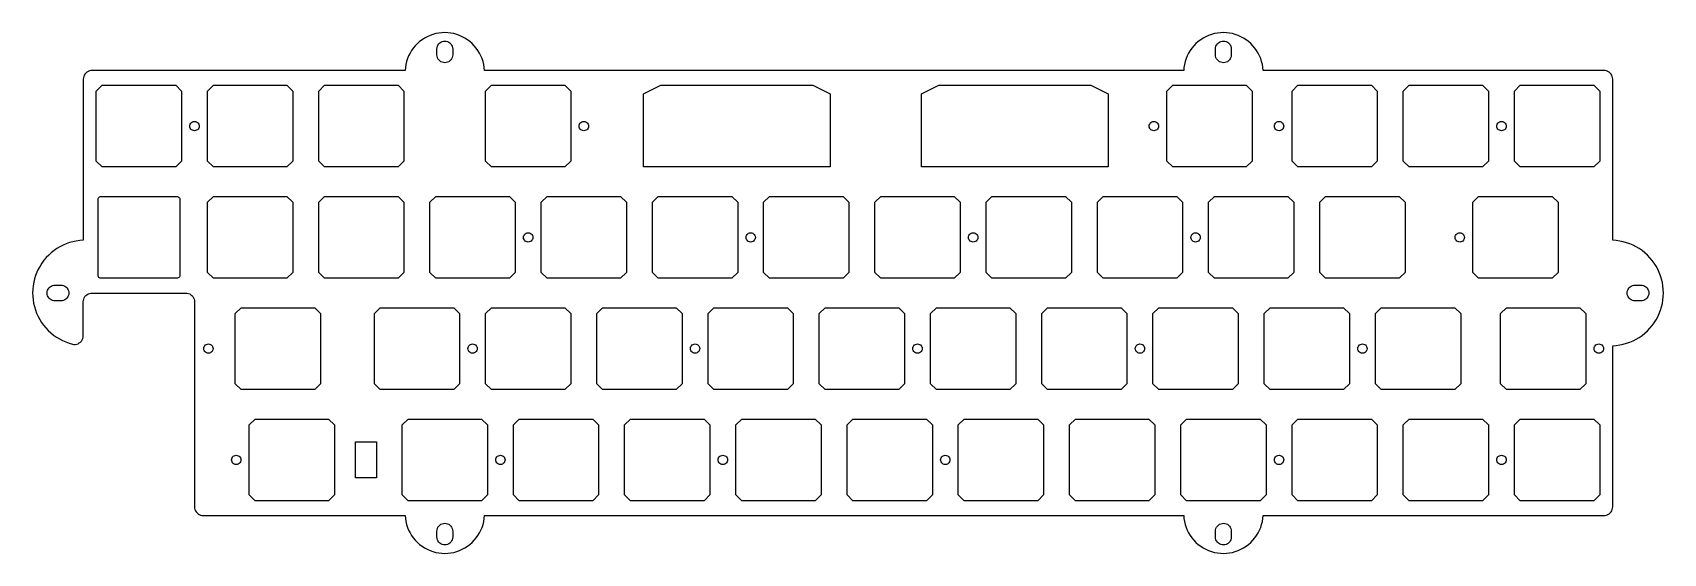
# Model space of a CAD drawing. Header units: millimetres. Extents: x -288 to -9, y 36 to 125.
import ezdxf

# ---------------------------------------------------------------- set-up
doc = ezdxf.new("R2010")
doc.units = ezdxf.units.MM
doc.layers.get('0').update_dxf_attribs({"linetype": 'CONTINUOUS'})

msp = doc.modelspace()

# ---------------------------------------------------------------- linework, layer by layer
for points in [[(-218.519748, 35.66753), (-218.005125, 35.608474), (-217.4875, 35.58875), (-216.969875, 35.608474), (-216.455252, 35.66753), (-215.946616, 35.765576), (-215.446915, 35.902044), (-214.959048, 36.076143), (-214.485844, 36.286862), (-214.030048, 36.532979), (-213.594302, 36.813068), (-213.181133, 37.125504), (-212.792939, 37.468475), (-212.431968, 37.839992), (-212.100317, 38.237901), (-211.799906, 38.659893), (-211.532479, 39.103523), (-211.299587, 39.566217), (-211.10258, 40.045292), (-210.9426, 40.537969), (-210.820576, 41.041391), (-210.737215, 41.55264), (-210.693, 42.06875), (-90.932, 42.06875), (-90.887785, 41.55264), (-90.804424, 41.041391), (-90.6824, 40.537969), (-90.52242, 40.045292), (-90.325413, 39.566217), (-90.092521, 39.103523), (-89.825094, 38.659893), (-89.524683, 38.237901), (-89.193032, 37.839992), (-88.832061, 37.468475), (-88.443867, 37.125504), (-88.030698, 36.813068), (-87.594952, 36.532979), (-87.139156, 36.286862), (-86.665952, 36.076143), (-86.178085, 35.902044), (-85.678384, 35.765576), (-85.169748, 35.66753), (-84.655125, 35.608474), (-84.1375, 35.58875), (-83.619875, 35.608474), (-83.105252, 35.66753), (-82.596616, 35.765576), (-82.096915, 35.902044), (-81.609048, 36.076143), (-81.135844, 36.286862), (-80.680048, 36.532979), (-80.244302, 36.813068), (-79.831133, 37.125504), (-79.442939, 37.468475), (-79.081968, 37.839992), (-78.750317, 38.237901), (-78.449906, 38.659893), (-78.182479, 39.103523), (-77.949587, 39.566217), (-77.75258, 40.045292), (-77.5926, 40.537969), (-77.470576, 41.041391), (-77.387215, 41.55264), (-77.343, 42.06875), (-18.9625, 42.06875), (-18.727848, 42.087217), (-18.498975, 42.142165), (-18.281514, 42.23224), (-18.080822, 42.355225), (-17.90184, 42.50809), (-17.748975, 42.687072), (-17.62599, 42.887764), (-17.535915, 43.105225), (-17.480967, 43.334098), (-17.4625, 43.56875), (-17.4625, 71.13905), (-16.86266, 71.182941), (-16.267069, 71.266635), (-15.678363, 71.389761), (-15.099151, 71.551774), (-14.531999, 71.751955), (-13.979419, 71.989419), (-13.443858, 72.263114), (-12.927689, 72.571826), (-12.433198, 72.914189), (-11.962575, 73.288687), (-11.517905, 73.69366), (-11.101158, 74.127314), (-10.71418, 74.587729), (-10.358684, 75.072865), (-10.036246, 75.580573), (-9.748294, 76.108605), (-9.496103, 76.654622), (-9.28079, 77.216204), (-9.103309, 77.790864), (-8.964447, 78.376058), (-8.864818, 78.969192), (-8.804863, 79.56764), (-8.784849, 80.16875), (-8.804863, 80.76986), (-8.864818, 81.368308), (-8.964447, 81.961442), (-9.103309, 82.546636), (-9.28079, 83.121296), (-9.496103, 83.682878), (-9.748294, 84.228895), (-10.036246, 84.756927), (-10.358684, 85.264635), (-10.71418, 85.749771), (-11.101158, 86.210186), (-11.517905, 86.64384), (-11.962575, 87.048813), (-12.433198, 87.423311), (-12.927689, 87.765674), (-13.443858, 88.074386), (-13.979419, 88.348081), (-14.531999, 88.585545), (-15.099151, 88.785726), (-15.678363, 88.947739), (-16.267069, 89.070865), (-16.86266, 89.154559), (-17.4625, 89.19845), (-17.4625, 116.76875), (-17.480975, 117.003396), (-17.535928, 117.232264), (-17.626006, 117.449717), (-17.748992, 117.650402), (-17.901858, 117.829378), (-18.080838, 117.982237), (-18.281528, 118.105217), (-18.498984, 118.195288), (-18.727853, 118.250233), (-18.9625, 118.26875), (-77.343, 118.26875), (-77.387215, 118.78486), (-77.470576, 119.296109), (-77.5926, 119.799531), (-77.75258, 120.292208), (-77.949587, 120.771283), (-78.182479, 121.233977), (-78.449906, 121.677607), (-78.750317, 122.099599), (-79.081968, 122.497508), (-79.442939, 122.869025), (-79.831133, 123.211996), (-80.244302, 123.524432), (-80.680048, 123.804521), (-81.135844, 124.050638), (-81.609048, 124.261357), (-82.096915, 124.435456), (-82.596616, 124.571924), (-83.105252, 124.66997), (-83.619875, 124.729026), (-84.1375, 124.74875), (-84.655125, 124.729026), (-85.169748, 124.66997), (-85.678384, 124.571924), (-86.178085, 124.435456), (-86.665952, 124.261357), (-87.139156, 124.050638), (-87.594952, 123.804521), (-88.030698, 123.524432), (-88.443867, 123.211996), (-88.832061, 122.869025), (-89.193032, 122.497508), (-89.524683, 122.099599), (-89.825094, 121.677607), (-90.092521, 121.233977), (-90.325413, 120.771283), (-90.52242, 120.292208), (-90.6824, 119.799531), (-90.804424, 119.296109), (-90.887785, 118.78486), (-90.932, 118.26875), (-210.693, 118.26875), (-210.737215, 118.78486), (-210.820576, 119.296109), (-210.9426, 119.799531), (-211.10258, 120.292208), (-211.299587, 120.771283), (-211.532479, 121.233977), (-211.799906, 121.677607), (-212.100317, 122.099599), (-212.431968, 122.497508), (-212.792939, 122.869025), (-213.181133, 123.211996), (-213.594302, 123.524432), (-214.030048, 123.804521), (-214.485844, 124.050638), (-214.959048, 124.261357), (-215.446915, 124.435456), (-215.946616, 124.571924), (-216.455252, 124.66997), (-216.969875, 124.729026), (-217.4875, 124.74875), (-218.005125, 124.729026), (-218.519748, 124.66997), (-219.028384, 124.571924), (-219.528085, 124.435456), (-220.015952, 124.261357), (-220.489156, 124.050638), (-220.944952, 123.804521), (-221.380698, 123.524432), (-221.793867, 123.211996), (-222.182061, 122.869025), (-222.543032, 122.497508), (-222.874683, 122.099599), (-223.175094, 121.677607), (-223.442521, 121.233977), (-223.675413, 120.771283), (-223.87242, 120.292208), (-224.0324, 119.799531), (-224.154424, 119.296109), (-224.237785, 118.78486), (-224.282, 118.26875), (-277.9, 118.26875), (-278.134655, 118.250283), (-278.363531, 118.195335), (-278.580995, 118.105261), (-278.781691, 117.982278), (-278.960678, 117.829413), (-279.113548, 117.650432), (-279.236538, 117.44974), (-279.32662, 117.232279), (-279.381575, 117.003404), (-279.4, 116.76875), (-279.4, 89.19845), (-279.997793, 89.154777), (-280.591376, 89.071572), (-281.178137, 88.949202), (-281.755496, 88.788204), (-282.320912, 88.589286), (-282.871899, 88.353325), (-283.406031, 88.081357), (-283.920959, 87.77458), (-284.414419, 87.434342), (-284.884238, 87.062142), (-285.328351, 86.659615), (-285.744803, 86.228534), (-286.131763, 85.770793), (-286.487527, 85.288409), (-286.810532, 84.783501), (-287.099355, 84.258292), (-287.352727, 83.715092), (-287.569532, 83.15629), (-287.748818, 82.584346), (-287.889794, 82.001774), (-287.991842, 81.411139), (-288.054511, 80.815038), (-288.077527, 80.216094), (-288.060788, 79.616942), (-288.004368, 79.020217), (-287.908515, 78.428545), (-287.77365, 77.844529), (-287.600367, 77.270737), (-287.389429, 76.709695), (-287.141763, 76.16387), (-286.858458, 75.635663), (-286.540762, 75.127399), (-286.190071, 74.641313), (-285.807929, 74.179543), (-285.396017, 73.744122), (-284.956146, 73.336964), (-284.490252, 72.959861), (-284.000385, 72.614472), (-283.488699, 72.302316), (-282.957446, 72.024767), (-282.408962, 71.783045), (-281.845661, 71.578214), (-281.270021, 71.411175), (-281.025546, 71.370083), (-280.777641, 71.369819), (-280.533079, 71.410389), (-280.298539, 71.490687), (-280.080428, 71.608519), (-279.884703, 71.760666), (-279.716711, 71.942971), (-279.58104, 72.150457), (-279.481397, 72.377454), (-279.420502, 72.617764), (-279.4, 72.864821), (-279.4, 78.66875), (-279.381525, 78.903396), (-279.326572, 79.132264), (-279.236494, 79.349717), (-279.113508, 79.550402), (-278.960642, 79.729378), (-278.781662, 79.882237), (-278.580972, 80.005217), (-278.363516, 80.095288), (-278.134647, 80.150233), (-277.9, 80.16875), (-261.85, 80.16875), (-261.615345, 80.150283), (-261.386469, 80.095335), (-261.169005, 80.005261), (-260.968309, 79.882278), (-260.789322, 79.729413), (-260.636452, 79.550432), (-260.513462, 79.34974), (-260.42338, 79.132279), (-260.368425, 78.903404), (-260.35, 78.66875), (-260.35, 43.56875), (-260.331525, 43.334104), (-260.276572, 43.105236), (-260.186494, 42.887783), (-260.063508, 42.687098), (-259.910642, 42.508122), (-259.731662, 42.355263), (-259.530972, 42.232283), (-259.313516, 42.142212), (-259.084647, 42.087267), (-258.85, 42.06875), (-224.282, 42.06875), (-224.237785, 41.55264), (-224.154424, 41.041391), (-224.0324, 40.537969), (-223.87242, 40.045292), (-223.675413, 39.566217), (-223.442521, 39.103523), (-223.175094, 38.659893), (-222.874683, 38.237901), (-222.543032, 37.839992), (-222.182061, 37.468475), (-221.793867, 37.125504), (-221.380698, 36.813068), (-220.944952, 36.532979), (-220.489156, 36.286862), (-220.015952, 36.076143), (-219.528085, 35.902044), (-219.028384, 35.765576)], [(-218.81699, 122.178175), (-218.756085, 122.405477), (-218.656634, 122.61875), (-218.52166, 122.811513), (-218.355263, 122.97791), (-218.1625, 123.112884), (-217.949227, 123.212335), (-217.721925, 123.27324), (-217.4875, 123.29375), (-217.253075, 123.27324), (-217.025773, 123.212335), (-216.8125, 123.112884), (-216.619737, 122.97791), (-216.45334, 122.811513), (-216.318366, 122.61875), (-216.218915, 122.405477), (-216.15801, 122.178175), (-216.1375, 121.94375), (-216.1375, 120.94375), (-216.15801, 120.709325), (-216.218915, 120.482023), (-216.318366, 120.26875), (-216.45334, 120.075987), (-216.619737, 119.90959), (-216.8125, 119.774616), (-217.025773, 119.675165), (-217.253075, 119.61426), (-217.4875, 119.59375), (-217.721925, 119.61426), (-217.949227, 119.675165), (-218.1625, 119.774616), (-218.355263, 119.90959), (-218.52166, 120.075987), (-218.656634, 120.26875), (-218.756085, 120.482023), (-218.81699, 120.709325), (-218.8375, 120.94375), (-218.8375, 121.94375)], [(-85.466989, 122.178175), (-85.406084, 122.405477), (-85.306633, 122.61875), (-85.171659, 122.811513), (-85.005262, 122.97791), (-84.812499, 123.112884), (-84.599226, 123.212335), (-84.371924, 123.27324), (-84.137499, 123.29375), (-83.903074, 123.27324), (-83.675772, 123.212335), (-83.462499, 123.112884), (-83.269736, 122.97791), (-83.103339, 122.811513), (-82.968365, 122.61875), (-82.868914, 122.405477), (-82.808009, 122.178175), (-82.787499, 121.94375), (-82.787499, 120.94375), (-82.808009, 120.709325), (-82.868914, 120.482023), (-82.968365, 120.26875), (-83.103339, 120.075987), (-83.269736, 119.90959), (-83.462499, 119.774616), (-83.675772, 119.675165), (-83.903074, 119.61426), (-84.137499, 119.59375), (-84.371924, 119.61426), (-84.599226, 119.675165), (-84.812499, 119.774616), (-85.005262, 119.90959), (-85.171659, 120.075987), (-85.306633, 120.26875), (-85.406084, 120.482023), (-85.466989, 120.709325), (-85.487499, 120.94375), (-85.487499, 121.94375)], [(-262.575, 102.74375), (-263.575, 101.74375), (-276.175, 101.74375), (-277.175, 102.74375), (-277.175, 114.74375), (-276.175, 115.74375), (-263.575, 115.74375), (-262.575, 114.74375)], [(-243.525, 102.74375), (-244.525, 101.74375), (-257.125, 101.74375), (-258.125, 102.74375), (-258.125, 114.74375), (-257.125, 115.74375), (-244.525, 115.74375), (-243.525, 114.74375)], [(-224.475, 102.74375), (-225.475, 101.74375), (-238.075, 101.74375), (-239.075, 102.74375), (-239.075, 114.74375), (-238.075, 115.74375), (-225.475, 115.74375), (-224.475, 114.74375)], [(-195.9, 102.74375), (-196.9, 101.74375), (-209.5, 101.74375), (-210.5, 102.74375), (-210.5, 114.74375), (-209.5, 115.74375), (-196.9, 115.74375), (-195.9, 114.74375)], [(-151.48125, 108.74375), (-151.48125, 101.74375), (-183.48125, 101.74375), (-183.48125, 108.74375), (-183.48125, 114.24375), (-180.48125, 115.74375), (-154.48125, 115.74375), (-151.48125, 114.24375)], [(-103.85625, 108.74375), (-103.85625, 101.74375), (-135.85625, 101.74375), (-135.85625, 108.74375), (-135.85625, 114.24375), (-132.85625, 115.74375), (-106.85625, 115.74375), (-103.85625, 114.24375)], [(-79.21875, 102.74375), (-80.21875, 101.74375), (-92.81875, 101.74375), (-93.81875, 102.74375), (-93.81875, 114.74375), (-92.81875, 115.74375), (-80.21875, 115.74375), (-79.21875, 114.74375)], [(-57.7875, 102.74375), (-58.7875, 101.74375), (-71.3875, 101.74375), (-72.3875, 102.74375), (-72.3875, 114.74375), (-71.3875, 115.74375), (-58.7875, 115.74375), (-57.7875, 114.74375)], [(-38.7375, 102.74375), (-39.7375, 101.74375), (-52.3375, 101.74375), (-53.3375, 102.74375), (-53.3375, 114.74375), (-52.3375, 115.74375), (-39.7375, 115.74375), (-38.7375, 114.74375)], [(-19.6875, 102.74375), (-20.6875, 101.74375), (-33.2875, 101.74375), (-34.2875, 102.74375), (-34.2875, 114.74375), (-33.2875, 115.74375), (-20.6875, 115.74375), (-19.6875, 114.74375)], [(-260.171983, 107.963808), (-260.35, 107.94375), (-260.528017, 107.963808), (-260.697107, 108.022975), (-260.848792, 108.118285), (-260.975465, 108.244958), (-261.070775, 108.396643), (-261.129942, 108.565733), (-261.15, 108.74375), (-261.129942, 108.921767), (-261.070775, 109.090857), (-260.975465, 109.242542), (-260.848792, 109.369215), (-260.697107, 109.464525), (-260.528017, 109.523692), (-260.35, 109.54375), (-260.171983, 109.523692), (-260.002893, 109.464525), (-259.851208, 109.369215), (-259.724535, 109.242542), (-259.629225, 109.090857), (-259.570058, 108.921767), (-259.55, 108.74375), (-259.570058, 108.565733), (-259.629225, 108.396643), (-259.724535, 108.244958), (-259.851208, 108.118285), (-260.002893, 108.022975)], [(-193.496983, 107.963808), (-193.675, 107.94375), (-193.853017, 107.963808), (-194.022107, 108.022975), (-194.173792, 108.118285), (-194.300465, 108.244958), (-194.395775, 108.396643), (-194.454942, 108.565733), (-194.475, 108.74375), (-194.454942, 108.921767), (-194.395775, 109.090857), (-194.300465, 109.242542), (-194.173792, 109.369215), (-194.022107, 109.464525), (-193.853017, 109.523692), (-193.675, 109.54375), (-193.496983, 109.523692), (-193.327893, 109.464525), (-193.176208, 109.369215), (-193.049535, 109.242542), (-192.954225, 109.090857), (-192.895058, 108.921767), (-192.875, 108.74375), (-192.895058, 108.565733), (-192.954225, 108.396643), (-193.049535, 108.244958), (-193.176208, 108.118285), (-193.327893, 108.022975)], [(-95.865733, 107.963808), (-96.04375, 107.94375), (-96.221767, 107.963808), (-96.390857, 108.022975), (-96.542542, 108.118285), (-96.669215, 108.244958), (-96.764525, 108.396643), (-96.823692, 108.565733), (-96.84375, 108.74375), (-96.823692, 108.921767), (-96.764525, 109.090857), (-96.669215, 109.242542), (-96.542542, 109.369215), (-96.390857, 109.464525), (-96.221767, 109.523692), (-96.04375, 109.54375), (-95.865733, 109.523692), (-95.696643, 109.464525), (-95.544958, 109.369215), (-95.418285, 109.242542), (-95.322975, 109.090857), (-95.263808, 108.921767), (-95.24375, 108.74375), (-95.263808, 108.565733), (-95.322975, 108.396643), (-95.418285, 108.244958), (-95.544958, 108.118285), (-95.696643, 108.022975)], [(-74.434483, 107.963808), (-74.6125, 107.94375), (-74.790517, 107.963808), (-74.959607, 108.022975), (-75.111292, 108.118285), (-75.237965, 108.244958), (-75.333275, 108.396643), (-75.392442, 108.565733), (-75.4125, 108.74375), (-75.392442, 108.921767), (-75.333275, 109.090857), (-75.237965, 109.242542), (-75.111292, 109.369215), (-74.959607, 109.464525), (-74.790517, 109.523692), (-74.6125, 109.54375), (-74.434483, 109.523692), (-74.265393, 109.464525), (-74.113708, 109.369215), (-73.987035, 109.242542), (-73.891725, 109.090857), (-73.832558, 108.921767), (-73.8125, 108.74375), (-73.832558, 108.565733), (-73.891725, 108.396643), (-73.987035, 108.244958), (-74.113708, 108.118285), (-74.265393, 108.022975)], [(-36.334483, 107.963808), (-36.5125, 107.94375), (-36.690517, 107.963808), (-36.859607, 108.022975), (-37.011292, 108.118285), (-37.137965, 108.244958), (-37.233275, 108.396643), (-37.292442, 108.565733), (-37.3125, 108.74375), (-37.292442, 108.921767), (-37.233275, 109.090857), (-37.137965, 109.242542), (-37.011292, 109.369215), (-36.859607, 109.464525), (-36.690517, 109.523692), (-36.5125, 109.54375), (-36.334483, 109.523692), (-36.165393, 109.464525), (-36.013708, 109.369215), (-35.887035, 109.242542), (-35.791725, 109.090857), (-35.732558, 108.921767), (-35.7125, 108.74375), (-35.732558, 108.565733), (-35.791725, 108.396643), (-35.887035, 108.244958), (-36.013708, 108.118285), (-36.165393, 108.022975)], [(-263.245586, 82.710787), (-263.375, 82.69375), (-276.375, 82.69375), (-276.504401, 82.710835), (-276.624986, 82.760779), (-276.728536, 82.840229), (-276.807996, 82.943771), (-276.857952, 83.06435), (-276.875, 83.19375), (-276.875, 96.19375), (-276.858, 96.323163), (-276.808039, 96.443754), (-276.728571, 96.547306), (-276.625011, 96.626764), (-276.504414, 96.676713), (-276.375, 96.69375), (-263.375, 96.69375), (-263.245599, 96.676665), (-263.125014, 96.626721), (-263.021464, 96.547271), (-262.942004, 96.443729), (-262.892048, 96.32315), (-262.875, 96.19375), (-262.875, 83.19375), (-262.892, 83.064337), (-262.941961, 82.943746), (-263.021429, 82.840194), (-263.124989, 82.760736)], [(-243.525, 83.69375), (-244.525, 82.69375), (-257.125, 82.69375), (-258.125, 83.69375), (-258.125, 95.69375), (-257.125, 96.69375), (-244.525, 96.69375), (-243.525, 95.69375)], [(-224.475, 83.69375), (-225.475, 82.69375), (-238.075, 82.69375), (-239.075, 83.69375), (-239.075, 95.69375), (-238.075, 96.69375), (-225.475, 96.69375), (-224.475, 95.69375)], [(-205.425, 83.69375), (-206.425, 82.69375), (-219.025, 82.69375), (-220.025, 83.69375), (-220.025, 95.69375), (-219.025, 96.69375), (-206.425, 96.69375), (-205.425, 95.69375)], [(-186.375, 83.69375), (-187.375, 82.69375), (-199.975, 82.69375), (-200.975, 83.69375), (-200.975, 95.69375), (-199.975, 96.69375), (-187.375, 96.69375), (-186.375, 95.69375)], [(-167.325, 83.69375), (-168.325, 82.69375), (-180.925, 82.69375), (-181.925, 83.69375), (-181.925, 95.69375), (-180.925, 96.69375), (-168.325, 96.69375), (-167.325, 95.69375)], [(-148.275, 83.69375), (-149.275, 82.69375), (-161.875, 82.69375), (-162.875, 83.69375), (-162.875, 95.69375), (-161.875, 96.69375), (-149.275, 96.69375), (-148.275, 95.69375)], [(-129.225, 83.69375), (-130.225, 82.69375), (-142.825, 82.69375), (-143.825, 83.69375), (-143.825, 95.69375), (-142.825, 96.69375), (-130.225, 96.69375), (-129.225, 95.69375)], [(-110.175, 83.69375), (-111.175, 82.69375), (-123.775, 82.69375), (-124.775, 83.69375), (-124.775, 95.69375), (-123.775, 96.69375), (-111.175, 96.69375), (-110.175, 95.69375)], [(-91.125, 83.69375), (-92.125, 82.69375), (-104.725, 82.69375), (-105.725, 83.69375), (-105.725, 95.69375), (-104.725, 96.69375), (-92.125, 96.69375), (-91.125, 95.69375)], [(-72.075, 83.69375), (-73.075, 82.69375), (-85.675, 82.69375), (-86.675, 83.69375), (-86.675, 95.69375), (-85.675, 96.69375), (-73.075, 96.69375), (-72.075, 95.69375)], [(-53.025, 83.69375), (-54.025, 82.69375), (-66.625, 82.69375), (-67.625, 83.69375), (-67.625, 95.69375), (-66.625, 96.69375), (-54.025, 96.69375), (-53.025, 95.69375)], [(-26.83125, 83.69375), (-27.83125, 82.69375), (-40.43125, 82.69375), (-41.43125, 83.69375), (-41.43125, 95.69375), (-40.43125, 96.69375), (-27.83125, 96.69375), (-26.83125, 95.69375)], [(-203.021983, 88.913808), (-203.2, 88.89375), (-203.378017, 88.913808), (-203.547107, 88.972975), (-203.698792, 89.068285), (-203.825465, 89.194958), (-203.920775, 89.346643), (-203.979942, 89.515733), (-204, 89.69375), (-203.979942, 89.871767), (-203.920775, 90.040857), (-203.825465, 90.192542), (-203.698792, 90.319215), (-203.547107, 90.414525), (-203.378017, 90.473692), (-203.2, 90.49375), (-203.021983, 90.473692), (-202.852893, 90.414525), (-202.701208, 90.319215), (-202.574535, 90.192542), (-202.479225, 90.040857), (-202.420058, 89.871767), (-202.4, 89.69375), (-202.420058, 89.515733), (-202.479225, 89.346643), (-202.574535, 89.194958), (-202.701208, 89.068285), (-202.852893, 88.972975)], [(-164.921983, 88.913808), (-165.1, 88.89375), (-165.278017, 88.913808), (-165.447107, 88.972975), (-165.598792, 89.068285), (-165.725465, 89.194958), (-165.820775, 89.346643), (-165.879942, 89.515733), (-165.9, 89.69375), (-165.879942, 89.871767), (-165.820775, 90.040857), (-165.725465, 90.192542), (-165.598792, 90.319215), (-165.447107, 90.414525), (-165.278017, 90.473692), (-165.1, 90.49375), (-164.921983, 90.473692), (-164.752893, 90.414525), (-164.601208, 90.319215), (-164.474535, 90.192542), (-164.379225, 90.040857), (-164.320058, 89.871767), (-164.3, 89.69375), (-164.320058, 89.515733), (-164.379225, 89.346643), (-164.474535, 89.194958), (-164.601208, 89.068285), (-164.752893, 88.972975)], [(-126.821983, 88.913808), (-127, 88.89375), (-127.178017, 88.913808), (-127.347107, 88.972975), (-127.498792, 89.068285), (-127.625465, 89.194958), (-127.720775, 89.346643), (-127.779942, 89.515733), (-127.8, 89.69375), (-127.779942, 89.871767), (-127.720775, 90.040857), (-127.625465, 90.192542), (-127.498792, 90.319215), (-127.347107, 90.414525), (-127.178017, 90.473692), (-127, 90.49375), (-126.821983, 90.473692), (-126.652893, 90.414525), (-126.501208, 90.319215), (-126.374535, 90.192542), (-126.279225, 90.040857), (-126.220058, 89.871767), (-126.2, 89.69375), (-126.220058, 89.515733), (-126.279225, 89.346643), (-126.374535, 89.194958), (-126.501208, 89.068285), (-126.652893, 88.972975)], [(-88.721983, 88.913808), (-88.9, 88.89375), (-89.078017, 88.913808), (-89.247107, 88.972975), (-89.398792, 89.068285), (-89.525465, 89.194958), (-89.620775, 89.346643), (-89.679942, 89.515733), (-89.7, 89.69375), (-89.679942, 89.871767), (-89.620775, 90.040857), (-89.525465, 90.192542), (-89.398792, 90.319215), (-89.247107, 90.414525), (-89.078017, 90.473692), (-88.9, 90.49375), (-88.721983, 90.473692), (-88.552893, 90.414525), (-88.401208, 90.319215), (-88.274535, 90.192542), (-88.179225, 90.040857), (-88.120058, 89.871767), (-88.1, 89.69375), (-88.120058, 89.515733), (-88.179225, 89.346643), (-88.274535, 89.194958), (-88.401208, 89.068285), (-88.552893, 88.972975)], [(-43.478233, 88.913808), (-43.65625, 88.89375), (-43.834267, 88.913808), (-44.003357, 88.972975), (-44.155042, 89.068285), (-44.281715, 89.194958), (-44.377025, 89.346643), (-44.436192, 89.515733), (-44.45625, 89.69375), (-44.436192, 89.871767), (-44.377025, 90.040857), (-44.281715, 90.192542), (-44.155042, 90.319215), (-44.003357, 90.414525), (-43.834267, 90.473692), (-43.65625, 90.49375), (-43.478233, 90.473692), (-43.309143, 90.414525), (-43.157458, 90.319215), (-43.030785, 90.192542), (-42.935475, 90.040857), (-42.876308, 89.871767), (-42.85625, 89.69375), (-42.876308, 89.515733), (-42.935475, 89.346643), (-43.030785, 89.194958), (-43.157458, 89.068285), (-43.309143, 88.972975)], [(-284.465674, 78.839259), (-284.692976, 78.900164), (-284.906249, 78.999615), (-285.099012, 79.134589), (-285.265409, 79.300986), (-285.400383, 79.493749), (-285.499834, 79.707022), (-285.560739, 79.934324), (-285.581249, 80.168749), (-285.560739, 80.403174), (-285.499834, 80.630476), (-285.400383, 80.843749), (-285.265409, 81.036512), (-285.099012, 81.202909), (-284.906249, 81.337883), (-284.692976, 81.437334), (-284.465674, 81.498239), (-284.231249, 81.518749), (-283.231249, 81.518749), (-282.996824, 81.498239), (-282.769522, 81.437334), (-282.556249, 81.337883), (-282.363486, 81.202909), (-282.197089, 81.036512), (-282.062115, 80.843749), (-281.962664, 80.630476), (-281.901759, 80.403174), (-281.881249, 80.168749), (-281.901759, 79.934324), (-281.962664, 79.707022), (-282.062115, 79.493749), (-282.197089, 79.300986), (-282.363486, 79.134589), (-282.556249, 78.999615), (-282.769522, 78.900164), (-282.996824, 78.839259), (-283.231249, 78.818749), (-284.231249, 78.818749)], [(-13.865675, 78.83926), (-14.092977, 78.900165), (-14.30625, 78.999616), (-14.499013, 79.13459), (-14.66541, 79.300987), (-14.800384, 79.49375), (-14.899835, 79.707023), (-14.96074, 79.934325), (-14.98125, 80.16875), (-14.96074, 80.403175), (-14.899835, 80.630477), (-14.800384, 80.84375), (-14.66541, 81.036513), (-14.499013, 81.20291), (-14.30625, 81.337884), (-14.092977, 81.437335), (-13.865675, 81.49824), (-13.63125, 81.51875), (-12.63125, 81.51875), (-12.396825, 81.49824), (-12.169523, 81.437335), (-11.95625, 81.337884), (-11.763487, 81.20291), (-11.59709, 81.036513), (-11.462116, 80.84375), (-11.362665, 80.630477), (-11.30176, 80.403175), (-11.28125, 80.16875), (-11.30176, 79.934325), (-11.362665, 79.707023), (-11.462116, 79.49375), (-11.59709, 79.300987), (-11.763487, 79.13459), (-11.95625, 78.999616), (-12.169523, 78.900165), (-12.396825, 78.83926), (-12.63125, 78.81875), (-13.63125, 78.81875)], [(-238.7625, 64.64375), (-239.7625, 63.64375), (-252.3625, 63.64375), (-253.3625, 64.64375), (-253.3625, 76.64375), (-252.3625, 77.64375), (-239.7625, 77.64375), (-238.7625, 76.64375)], [(-214.95, 64.64375), (-215.95, 63.64375), (-228.55, 63.64375), (-229.55, 64.64375), (-229.55, 76.64375), (-228.55, 77.64375), (-215.95, 77.64375), (-214.95, 76.64375)], [(-195.9, 64.64375), (-196.9, 63.64375), (-209.5, 63.64375), (-210.5, 64.64375), (-210.5, 76.64375), (-209.5, 77.64375), (-196.9, 77.64375), (-195.9, 76.64375)], [(-176.85, 64.64375), (-177.85, 63.64375), (-190.45, 63.64375), (-191.45, 64.64375), (-191.45, 76.64375), (-190.45, 77.64375), (-177.85, 77.64375), (-176.85, 76.64375)], [(-157.8, 64.64375), (-158.8, 63.64375), (-171.4, 63.64375), (-172.4, 64.64375), (-172.4, 76.64375), (-171.4, 77.64375), (-158.8, 77.64375), (-157.8, 76.64375)], [(-138.75, 64.64375), (-139.75, 63.64375), (-152.35, 63.64375), (-153.35, 64.64375), (-153.35, 76.64375), (-152.35, 77.64375), (-139.75, 77.64375), (-138.75, 76.64375)], [(-119.7, 64.64375), (-120.7, 63.64375), (-133.3, 63.64375), (-134.3, 64.64375), (-134.3, 76.64375), (-133.3, 77.64375), (-120.7, 77.64375), (-119.7, 76.64375)], [(-100.65, 64.64375), (-101.65, 63.64375), (-114.25, 63.64375), (-115.25, 64.64375), (-115.25, 76.64375), (-114.25, 77.64375), (-101.65, 77.64375), (-100.65, 76.64375)], [(-81.6, 64.64375), (-82.6, 63.64375), (-95.2, 63.64375), (-96.2, 64.64375), (-96.2, 76.64375), (-95.2, 77.64375), (-82.6, 77.64375), (-81.6, 76.64375)], [(-62.55, 64.64375), (-63.55, 63.64375), (-76.15, 63.64375), (-77.15, 64.64375), (-77.15, 76.64375), (-76.15, 77.64375), (-63.55, 77.64375), (-62.55, 76.64375)], [(-43.5, 64.64375), (-44.5, 63.64375), (-57.1, 63.64375), (-58.1, 64.64375), (-58.1, 76.64375), (-57.1, 77.64375), (-44.5, 77.64375), (-43.5, 76.64375)], [(-22.06875, 64.64375), (-23.06875, 63.64375), (-35.66875, 63.64375), (-36.66875, 64.64375), (-36.66875, 76.64375), (-35.66875, 77.64375), (-23.06875, 77.64375), (-22.06875, 76.64375)], [(-257.790733, 69.863808), (-257.96875, 69.84375), (-258.146767, 69.863808), (-258.315857, 69.922975), (-258.467542, 70.018285), (-258.594215, 70.144958), (-258.689525, 70.296643), (-258.748692, 70.465733), (-258.76875, 70.64375), (-258.748692, 70.821767), (-258.689525, 70.990857), (-258.594215, 71.142542), (-258.467542, 71.269215), (-258.315857, 71.364525), (-258.146767, 71.423692), (-257.96875, 71.44375), (-257.790733, 71.423692), (-257.621643, 71.364525), (-257.469958, 71.269215), (-257.343285, 71.142542), (-257.247975, 70.990857), (-257.188808, 70.821767), (-257.16875, 70.64375), (-257.188808, 70.465733), (-257.247975, 70.296643), (-257.343285, 70.144958), (-257.469958, 70.018285), (-257.621643, 69.922975)], [(-212.546983, 69.863808), (-212.725, 69.84375), (-212.903017, 69.863808), (-213.072107, 69.922975), (-213.223792, 70.018285), (-213.350465, 70.144958), (-213.445775, 70.296643), (-213.504942, 70.465733), (-213.525, 70.64375), (-213.504942, 70.821767), (-213.445775, 70.990857), (-213.350465, 71.142542), (-213.223792, 71.269215), (-213.072107, 71.364525), (-212.903017, 71.423692), (-212.725, 71.44375), (-212.546983, 71.423692), (-212.377893, 71.364525), (-212.226208, 71.269215), (-212.099535, 71.142542), (-212.004225, 70.990857), (-211.945058, 70.821767), (-211.925, 70.64375), (-211.945058, 70.465733), (-212.004225, 70.296643), (-212.099535, 70.144958), (-212.226208, 70.018285), (-212.377893, 69.922975)], [(-174.446983, 69.863808), (-174.625, 69.84375), (-174.803017, 69.863808), (-174.972107, 69.922975), (-175.123792, 70.018285), (-175.250465, 70.144958), (-175.345775, 70.296643), (-175.404942, 70.465733), (-175.425, 70.64375), (-175.404942, 70.821767), (-175.345775, 70.990857), (-175.250465, 71.142542), (-175.123792, 71.269215), (-174.972107, 71.364525), (-174.803017, 71.423692), (-174.625, 71.44375), (-174.446983, 71.423692), (-174.277893, 71.364525), (-174.126208, 71.269215), (-173.999535, 71.142542), (-173.904225, 70.990857), (-173.845058, 70.821767), (-173.825, 70.64375), (-173.845058, 70.465733), (-173.904225, 70.296643), (-173.999535, 70.144958), (-174.126208, 70.018285), (-174.277893, 69.922975)], [(-136.346983, 69.863808), (-136.525, 69.84375), (-136.703017, 69.863808), (-136.872107, 69.922975), (-137.023792, 70.018285), (-137.150465, 70.144958), (-137.245775, 70.296643), (-137.304942, 70.465733), (-137.325, 70.64375), (-137.304942, 70.821767), (-137.245775, 70.990857), (-137.150465, 71.142542), (-137.023792, 71.269215), (-136.872107, 71.364525), (-136.703017, 71.423692), (-136.525, 71.44375), (-136.346983, 71.423692), (-136.177893, 71.364525), (-136.026208, 71.269215), (-135.899535, 71.142542), (-135.804225, 70.990857), (-135.745058, 70.821767), (-135.725, 70.64375), (-135.745058, 70.465733), (-135.804225, 70.296643), (-135.899535, 70.144958), (-136.026208, 70.018285), (-136.177893, 69.922975)], [(-98.246983, 69.863808), (-98.425, 69.84375), (-98.603017, 69.863808), (-98.772107, 69.922975), (-98.923792, 70.018285), (-99.050465, 70.144958), (-99.145775, 70.296643), (-99.204942, 70.465733), (-99.225, 70.64375), (-99.204942, 70.821767), (-99.145775, 70.990857), (-99.050465, 71.142542), (-98.923792, 71.269215), (-98.772107, 71.364525), (-98.603017, 71.423692), (-98.425, 71.44375), (-98.246983, 71.423692), (-98.077893, 71.364525), (-97.926208, 71.269215), (-97.799535, 71.142542), (-97.704225, 70.990857), (-97.645058, 70.821767), (-97.625, 70.64375), (-97.645058, 70.465733), (-97.704225, 70.296643), (-97.799535, 70.144958), (-97.926208, 70.018285), (-98.077893, 69.922975)], [(-60.146983, 69.863808), (-60.325, 69.84375), (-60.503017, 69.863808), (-60.672107, 69.922975), (-60.823792, 70.018285), (-60.950465, 70.144958), (-61.045775, 70.296643), (-61.104942, 70.465733), (-61.125, 70.64375), (-61.104942, 70.821767), (-61.045775, 70.990857), (-60.950465, 71.142542), (-60.823792, 71.269215), (-60.672107, 71.364525), (-60.503017, 71.423692), (-60.325, 71.44375), (-60.146983, 71.423692), (-59.977893, 71.364525), (-59.826208, 71.269215), (-59.699535, 71.142542), (-59.604225, 70.990857), (-59.545058, 70.821767), (-59.525, 70.64375), (-59.545058, 70.465733), (-59.604225, 70.296643), (-59.699535, 70.144958), (-59.826208, 70.018285), (-59.977893, 69.922975)], [(-19.665733, 69.863808), (-19.84375, 69.84375), (-20.021767, 69.863808), (-20.190857, 69.922975), (-20.342542, 70.018285), (-20.469215, 70.144958), (-20.564525, 70.296643), (-20.623692, 70.465733), (-20.64375, 70.64375), (-20.623692, 70.821767), (-20.564525, 70.990857), (-20.469215, 71.142542), (-20.342542, 71.269215), (-20.190857, 71.364525), (-20.021767, 71.423692), (-19.84375, 71.44375), (-19.665733, 71.423692), (-19.496643, 71.364525), (-19.344958, 71.269215), (-19.218285, 71.142542), (-19.122975, 70.990857), (-19.063808, 70.821767), (-19.04375, 70.64375), (-19.063808, 70.465733), (-19.122975, 70.296643), (-19.218285, 70.144958), (-19.344958, 70.018285), (-19.496643, 69.922975)], [(-236.38125, 45.59375), (-237.38125, 44.59375), (-249.98125, 44.59375), (-250.98125, 45.59375), (-250.98125, 57.59375), (-249.98125, 58.59375), (-237.38125, 58.59375), (-236.38125, 57.59375)], [(-210.1875, 45.59375), (-211.1875, 44.59375), (-223.7875, 44.59375), (-224.7875, 45.59375), (-224.7875, 57.59375), (-223.7875, 58.59375), (-211.1875, 58.59375), (-210.1875, 57.59375)], [(-191.1375, 45.59375), (-192.1375, 44.59375), (-204.7375, 44.59375), (-205.7375, 45.59375), (-205.7375, 57.59375), (-204.7375, 58.59375), (-192.1375, 58.59375), (-191.1375, 57.59375)], [(-172.0875, 45.59375), (-173.0875, 44.59375), (-185.6875, 44.59375), (-186.6875, 45.59375), (-186.6875, 57.59375), (-185.6875, 58.59375), (-173.0875, 58.59375), (-172.0875, 57.59375)], [(-153.0375, 45.59375), (-154.0375, 44.59375), (-166.6375, 44.59375), (-167.6375, 45.59375), (-167.6375, 57.59375), (-166.6375, 58.59375), (-154.0375, 58.59375), (-153.0375, 57.59375)], [(-133.9875, 45.59375), (-134.9875, 44.59375), (-147.5875, 44.59375), (-148.5875, 45.59375), (-148.5875, 57.59375), (-147.5875, 58.59375), (-134.9875, 58.59375), (-133.9875, 57.59375)], [(-114.9375, 45.59375), (-115.9375, 44.59375), (-128.5375, 44.59375), (-129.5375, 45.59375), (-129.5375, 57.59375), (-128.5375, 58.59375), (-115.9375, 58.59375), (-114.9375, 57.59375)], [(-95.8875, 45.59375), (-96.8875, 44.59375), (-109.4875, 44.59375), (-110.4875, 45.59375), (-110.4875, 57.59375), (-109.4875, 58.59375), (-96.8875, 58.59375), (-95.8875, 57.59375)], [(-76.8375, 45.59375), (-77.8375, 44.59375), (-90.4375, 44.59375), (-91.4375, 45.59375), (-91.4375, 57.59375), (-90.4375, 58.59375), (-77.8375, 58.59375), (-76.8375, 57.59375)], [(-57.7875, 45.59375), (-58.7875, 44.59375), (-71.3875, 44.59375), (-72.3875, 45.59375), (-72.3875, 57.59375), (-71.3875, 58.59375), (-58.7875, 58.59375), (-57.7875, 57.59375)], [(-38.7375, 45.59375), (-39.7375, 44.59375), (-52.3375, 44.59375), (-53.3375, 45.59375), (-53.3375, 57.59375), (-52.3375, 58.59375), (-39.7375, 58.59375), (-38.7375, 57.59375)], [(-19.6875, 45.59375), (-20.6875, 44.59375), (-33.2875, 44.59375), (-34.2875, 45.59375), (-34.2875, 57.59375), (-33.2875, 58.59375), (-20.6875, 58.59375), (-19.6875, 57.59375)], [(-229.185478, 54.665906), (-229.185478, 48.521594), (-232.777022, 48.521594), (-232.777022, 54.665906)], [(-253.028233, 50.813808), (-253.20625, 50.79375), (-253.384267, 50.813808), (-253.553357, 50.872975), (-253.705042, 50.968285), (-253.831715, 51.094958), (-253.927025, 51.246643), (-253.986192, 51.415733), (-254.00625, 51.59375), (-253.986192, 51.771767), (-253.927025, 51.940857), (-253.831715, 52.092542), (-253.705042, 52.219215), (-253.553357, 52.314525), (-253.384267, 52.373692), (-253.20625, 52.39375), (-253.028233, 52.373692), (-252.859143, 52.314525), (-252.707458, 52.219215), (-252.580785, 52.092542), (-252.485475, 51.940857), (-252.426308, 51.771767), (-252.40625, 51.59375), (-252.426308, 51.415733), (-252.485475, 51.246643), (-252.580785, 51.094958), (-252.707458, 50.968285), (-252.859143, 50.872975)], [(-207.784483, 50.813808), (-207.9625, 50.79375), (-208.140517, 50.813808), (-208.309607, 50.872975), (-208.461292, 50.968285), (-208.587965, 51.094958), (-208.683275, 51.246643), (-208.742442, 51.415733), (-208.7625, 51.59375), (-208.742442, 51.771767), (-208.683275, 51.940857), (-208.587965, 52.092542), (-208.461292, 52.219215), (-208.309607, 52.314525), (-208.140517, 52.373692), (-207.9625, 52.39375), (-207.784483, 52.373692), (-207.615393, 52.314525), (-207.463708, 52.219215), (-207.337035, 52.092542), (-207.241725, 51.940857), (-207.182558, 51.771767), (-207.1625, 51.59375), (-207.182558, 51.415733), (-207.241725, 51.246643), (-207.337035, 51.094958), (-207.463708, 50.968285), (-207.615393, 50.872975)], [(-169.684483, 50.813808), (-169.8625, 50.79375), (-170.040517, 50.813808), (-170.209607, 50.872975), (-170.361292, 50.968285), (-170.487965, 51.094958), (-170.583275, 51.246643), (-170.642442, 51.415733), (-170.6625, 51.59375), (-170.642442, 51.771767), (-170.583275, 51.940857), (-170.487965, 52.092542), (-170.361292, 52.219215), (-170.209607, 52.314525), (-170.040517, 52.373692), (-169.8625, 52.39375), (-169.684483, 52.373692), (-169.515393, 52.314525), (-169.363708, 52.219215), (-169.237035, 52.092542), (-169.141725, 51.940857), (-169.082558, 51.771767), (-169.0625, 51.59375), (-169.082558, 51.415733), (-169.141725, 51.246643), (-169.237035, 51.094958), (-169.363708, 50.968285), (-169.515393, 50.872975)], [(-131.584483, 50.813808), (-131.7625, 50.79375), (-131.940517, 50.813808), (-132.109607, 50.872975), (-132.261292, 50.968285), (-132.387965, 51.094958), (-132.483275, 51.246643), (-132.542442, 51.415733), (-132.5625, 51.59375), (-132.542442, 51.771767), (-132.483275, 51.940857), (-132.387965, 52.092542), (-132.261292, 52.219215), (-132.109607, 52.314525), (-131.940517, 52.373692), (-131.7625, 52.39375), (-131.584483, 52.373692), (-131.415393, 52.314525), (-131.263708, 52.219215), (-131.137035, 52.092542), (-131.041725, 51.940857), (-130.982558, 51.771767), (-130.9625, 51.59375), (-130.982558, 51.415733), (-131.041725, 51.246643), (-131.137035, 51.094958), (-131.263708, 50.968285), (-131.415393, 50.872975)], [(-74.434483, 50.813808), (-74.6125, 50.79375), (-74.790517, 50.813808), (-74.959607, 50.872975), (-75.111292, 50.968285), (-75.237965, 51.094958), (-75.333275, 51.246643), (-75.392442, 51.415733), (-75.4125, 51.59375), (-75.392442, 51.771767), (-75.333275, 51.940857), (-75.237965, 52.092542), (-75.111292, 52.219215), (-74.959607, 52.314525), (-74.790517, 52.373692), (-74.6125, 52.39375), (-74.434483, 52.373692), (-74.265393, 52.314525), (-74.113708, 52.219215), (-73.987035, 52.092542), (-73.891725, 51.940857), (-73.832558, 51.771767), (-73.8125, 51.59375), (-73.832558, 51.415733), (-73.891725, 51.246643), (-73.987035, 51.094958), (-74.113708, 50.968285), (-74.265393, 50.872975)], [(-36.334483, 50.813808), (-36.5125, 50.79375), (-36.690517, 50.813808), (-36.859607, 50.872975), (-37.011292, 50.968285), (-37.137965, 51.094958), (-37.233275, 51.246643), (-37.292442, 51.415733), (-37.3125, 51.59375), (-37.292442, 51.771767), (-37.233275, 51.940857), (-37.137965, 52.092542), (-37.011292, 52.219215), (-36.859607, 52.314525), (-36.690517, 52.373692), (-36.5125, 52.39375), (-36.334483, 52.373692), (-36.165393, 52.314525), (-36.013708, 52.219215), (-35.887035, 52.092542), (-35.791725, 51.940857), (-35.732558, 51.771767), (-35.7125, 51.59375), (-35.732558, 51.415733), (-35.791725, 51.246643), (-35.887035, 51.094958), (-36.013708, 50.968285), (-36.165393, 50.872975)], [(-218.81699, 39.628176), (-218.756085, 39.855478), (-218.656634, 40.068751), (-218.52166, 40.261514), (-218.355263, 40.427911), (-218.1625, 40.562885), (-217.949227, 40.662336), (-217.721925, 40.723241), (-217.4875, 40.743751), (-217.253075, 40.723241), (-217.025773, 40.662336), (-216.8125, 40.562885), (-216.619737, 40.427911), (-216.45334, 40.261514), (-216.318366, 40.068751), (-216.218915, 39.855478), (-216.15801, 39.628176), (-216.1375, 39.393751), (-216.1375, 38.393751), (-216.15801, 38.159326), (-216.218915, 37.932024), (-216.318366, 37.718751), (-216.45334, 37.525988), (-216.619737, 37.359591), (-216.8125, 37.224617), (-217.025773, 37.125166), (-217.253075, 37.064261), (-217.4875, 37.043751), (-217.721925, 37.064261), (-217.949227, 37.125166), (-218.1625, 37.224617), (-218.355263, 37.359591), (-218.52166, 37.525988), (-218.656634, 37.718751), (-218.756085, 37.932024), (-218.81699, 38.159326), (-218.8375, 38.393751), (-218.8375, 39.393751)], [(-85.466989, 39.628175), (-85.406084, 39.855477), (-85.306633, 40.06875), (-85.171659, 40.261513), (-85.005262, 40.42791), (-84.812499, 40.562884), (-84.599226, 40.662335), (-84.371924, 40.72324), (-84.137499, 40.74375), (-83.903074, 40.72324), (-83.675772, 40.662335), (-83.462499, 40.562884), (-83.269736, 40.42791), (-83.103339, 40.261513), (-82.968365, 40.06875), (-82.868914, 39.855477), (-82.808009, 39.628175), (-82.787499, 39.39375), (-82.787499, 38.39375), (-82.808009, 38.159325), (-82.868914, 37.932023), (-82.968365, 37.71875), (-83.103339, 37.525987), (-83.269736, 37.35959), (-83.462499, 37.224616), (-83.675772, 37.125165), (-83.903074, 37.06426), (-84.137499, 37.04375), (-84.371924, 37.06426), (-84.599226, 37.125165), (-84.812499, 37.224616), (-85.005262, 37.35959), (-85.171659, 37.525987), (-85.306633, 37.71875), (-85.406084, 37.932023), (-85.466989, 38.159325), (-85.487499, 38.39375), (-85.487499, 39.39375)]]:
    msp.add_lwpolyline(points, close=True)

doc.saveas('drawing.dxf')
